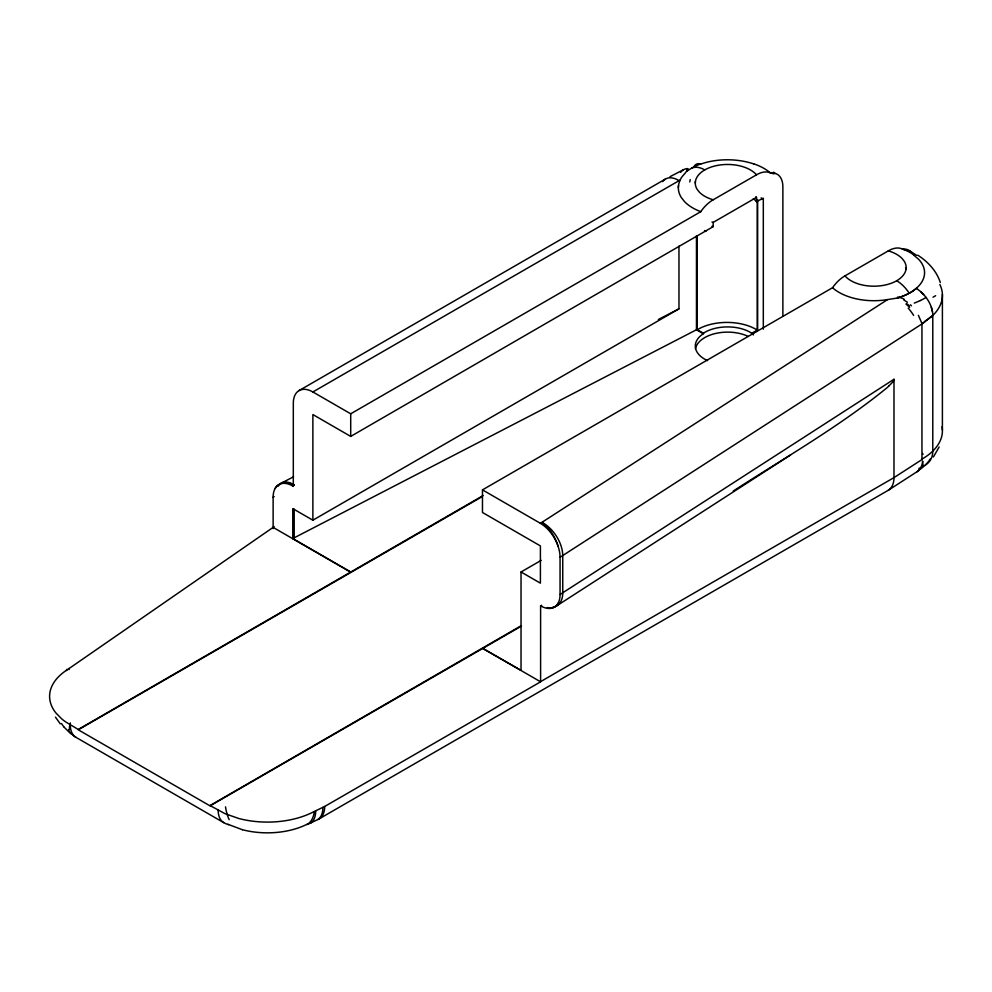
<?xml version="1.0" encoding="UTF-8"?>
<svg xmlns="http://www.w3.org/2000/svg" width="992" height="992" viewBox="0 0 992 992"><rect width="100%" height="100%" fill="white"/><g stroke="black" fill="none" stroke-linecap="round" stroke-linejoin="round"><path stroke-width="1.49" d="M541.682 605.269L540.603 605.889L540.603 681.64L893.978 477.623L922.027 459.532A1.761 0.955 -62.7 0 1 921.952 459.098L921.952 323.938L560.058 557.268L560.058 594.518A27.59 15.934 60 0 1 558.632 602.144L558.062 603.285A27.677 14.483 64.3 0 1 547.286 607.538M560.058 594.518L893.99 379.266L893.978 477.623A27.689 16.43 58.6 0 1 888.212 490.321L319.114 818.884L310.608 823.05A19.728 11.383 0 0 1 306.33 824.612A60.14 34.72 0 0 1 302.647 826.274A60.314 34.819 0 0 1 242.346 829.696M942.4 294.488L942.4 430.106M678.342 187.674L678.516 185.504M695.293 182.999L695.392 181.573M906.155 267.766L906.056 269.08M772.086 172.571L770.325 172.881A29.004 16.752 -60 0 0 757.206 174.418L713.186 199.789A29.078 16.79 -60 0 0 700.761 211.656L700.464 211.556A49.228 28.421 0 0 1 684.554 201.649L681.268 197.47A49.228 28.421 0 0 1 680.004 180.507C681.392 175.869 686.228 173.414 687.617 169.086M686.985 171.306L687.01 171.219A50.642 28.78 0.8 0 1 691.684 168.132A50.716 28.88 0.9 0 1 700.625 163.99A27.677 11.532 71.1 0 0 694.239 166.123M922.907 465.124L922.634 461.007A27.689 16.852 57.2 0 1 916.744 471.907L888.212 490.321M939.139 447.008L933.398 456.965M680.252 179.986L312.877 391.964A27.677 15.984 60 0 0 293.31 403.26L293.31 486.303L292.764 485.993L294.116 485.063M893.519 380.692L893.842 379.986A1.736 1.004 -60 0 0 893.99 379.266M926.292 320.428L930.918 316.882M889.204 385.739L888.522 386.372A66.613 38.452 -60 0 1 886.848 387.897C838.934 426.833 784.994 457.634 733.249 491.028M939.87 284.518A68.857 39.754 0 0 1 932.778 315.493L930.918 316.994M931.327 307.222L932.418 311.438A27.677 19.443 45.8 0 1 932.778 315.493L921.952 323.975L925.325 321.272M272.986 528.575A27.677 17.348 55.3 0 1 272.961 527.496L67.431 669.662A68.845 39.754 0 0 0 55.837 712.888L61.802 718.952A68.808 39.73 0 0 0 66.352 722.337L78.256 729.467L483.129 495.554M350.709 572L292.764 538.557L696.458 329.766L703.316 333.734A32.29 18.65 0 0 0 707.581 360.666M274.152 526.554L273.122 527.211L273.122 497.252L274.152 496.595M703.316 333.734L704.742 332.37A32.29 18.65 0 0 1 750.411 332.37L751.886 333.758A32.29 18.65 0 0 1 753.474 334.887M896.694 280.736A27.677 15.984 60 0 1 909.23 293.21L906.056 294.81A50.468 28.495 0.1 0 1 897.438 298.022L887.567 299.584L540.404 523.317L482.472 489.874L482.472 512.48L540.404 545.922L540.404 583.172L521.036 571.987L521.036 670.344L482.472 648.247L540.603 681.814L324.62 806.508L313.621 811.803A68.832 39.742 0 0 1 238.75 818.487L224.948 813.638L210.031 805.554L521.259 625.679M556.71 605.864L790.612 454.931M916.744 471.907L917.55 471.349A19.989 11.544 0 0 0 919.286 469.848A60.45 34.906 0 0 0 925.424 464.913L925.796 464.69A27.677 19.443 45.8 0 0 932.778 451.1A68.857 39.754 0 0 0 942.053 426.758M902.038 248.88A29.041 16.765 -60 0 0 888.262 250.902L844.242 276.297A29.041 16.765 -60 0 0 832.536 287.73L482.472 489.874M299.038 390.588L665.508 179.006M312.877 391.964L350.709 413.8L700.786 211.68M711.983 222.022A32.29 18.65 0 0 0 713.186 222.394L756.487 197.396A32.29 18.65 0 0 0 755.854 196.701M704.593 230.541A41.18 23.771 0 0 0 705.734 230.95L713.186 226.647L713.186 222.394M753.325 198.698A32.29 18.65 0 0 1 756.487 201.636L763.307 198.189L763.307 329.17M292.764 538.557L292.764 508.598L312.877 520.205L312.877 414.557L350.709 436.406L705.734 230.95M312.877 520.205L678.962 308.847L678.962 246.078M751.886 333.275L757.342 330.125L757.342 201.14M751.886 333.758L757.566 330.485L757.566 199.491M482.31 496.533L78.269 729.802L210.031 805.876L521.457 626.076M521.036 571.987L541.161 560.368M669.984 176.7L683.414 169.768M281.145 483.203L293.508 476.817M658.353 319.498L678.962 308.847M920.477 300.539L914.264 303.118M902.658 249.24L910.371 251.286L916.583 255.341M242.346 829.696L227.912 824.302M713.186 199.789L711.921 199.404A32.29 18.637 0 0 1 699.36 192.163L697.202 189.422A32.29 18.637 0 0 1 714.215 166.135A32.29 18.637 0 0 1 755.805 174.046L756.487 174.79M888.262 250.864L889.526 251.249A32.29 18.65 0 0 1 902.088 258.49L904.245 261.231A32.29 18.65 0 0 1 887.232 284.53A32.29 18.65 0 0 1 845.643 276.619L844.973 275.888M753.709 163.804L757.516 165.23A50.468 28.433 0.7 0 1 768.44 171.356L770.325 172.881M902.286 249.091L902.311 249.104A27.677 15.984 -60 0 1 911.326 252.29M903.724 299.919L907.432 302.238M218.017 810.154L218.153 810.241A27.677 15.984 -60 0 0 223.634 822.591A19.753 11.408 0 0 0 228.544 824.662M697.24 236.071L697.24 329.741L703.316 333.25M273.122 527.384L350.709 572.173M64.195 727.248L68.845 731.836A60.326 34.832 0 0 0 72.304 734.452A19.728 11.396 0 0 0 75.888 737.292L223.634 822.591M932.43 311.538L931.352 307.297A27.677 19.443 45.8 0 0 918.369 289.8L916.323 288.362A50.815 28.57 -0.2 0 1 912.975 290.879A50.666 28.532 0 0 1 897.45 297.984M913.471 254.894L918.666 259.334A50.753 28.532 -0.2 0 1 916.273 288.337A51.1 28.743 -0.1 0 1 912.962 290.867M917.724 255.155C927.892 261.64 936.547 270.89 940.329 282.522M832.561 287.754L832.772 287.94A49.228 28.421 0 0 0 887.567 299.584M921.097 292.045L923.626 294.55L922.448 293.322M910.433 304.78L911.474 305.834M64.034 727.062L63.575 726.491A60.326 34.832 0 0 1 61.504 723.515M926.044 297.426L922.944 299.224A32.401 22.494 26.5 0 1 920.402 300.452M60.276 723.85L55.478 717.166M918.381 315.332L921.952 323.479M921.618 322.549L921.866 323.194M552.767 607.203A27.677 16.839 57.2 0 0 562.749 593.005L562.749 555.756A27.677 16.839 57.2 0 0 542.116 522.499A27.677 14.483 64.3 0 1 558.062 546.208L558.632 548.006A27.59 15.934 60 0 1 560.058 557.268M775.112 173.526L773.785 172.385A31.831 8.234 -65.8 0 0 773.537 172.248M932.778 315.493L932.778 451.1A69.006 39.841 0 0 1 926.838 455.998L925.288 457.052A68.77 39.705 0 0 1 921.952 459.098M782.874 316.324L782.874 186.893A27.677 15.984 -60 0 0 771.491 172.93M756.487 197.396L756.487 201.636M696.458 235.774L696.458 329.766M350.709 413.8L350.709 436.406M294.202 509.107L294.202 537.565M908.213 308.128A28.818 12.76 47.6 0 1 913.644 315.382M906.006 304.135A27.826 20.72 38.8 0 1 909.639 307.359M906.502 303.478A27.59 22.084 37.7 0 1 909.304 305.858M897.524 297.129A17.806 17.794 -27.7 0 1 904.121 299.175M913.086 290.929A50.865 28.743 0.1 0 1 909.317 293.26M935.617 295.715A62.347 4.625 -20.8 0 1 933.001 297.216M926.119 320.354A17.918 11.048 5.1 0 1 925.139 321.172M662.668 181.598A27.689 15.537 61.4 0 1 678.962 180.606M893.618 380.804A18.538 10.701 -60 0 1 889.167 385.566M902.894 249.091A50.542 28.483 -0.1 0 1 913.694 254.795M700.736 164.089A50.468 28.371 0.7 0 1 753.622 163.891M687.332 169.099A13.578 4.241 -3.1 0 1 687.344 168.64M680.648 172.31A27.677 15.066 62.7 0 1 687.952 168.615M273.122 497.252A27.59 15.934 60 0 1 274.536 489.626L275.106 488.486A27.677 17.348 55.3 0 1 294.202 485.001A27.677 15.066 62.7 0 0 277.934 486.427M930.36 458.85A60.289 34.807 0 0 1 925.424 464.913M691.709 168.132A27.677 15.984 60 0 1 704.742 169.917M275.106 488.473A27.788 16.046 60 0 1 292.764 486.006M922.982 454.373A19.332 2.79 79.1 0 1 922.721 453.443M689.738 181.958A27.305 6.014 -85.2 0 1 690.221 179.614M923.44 465.471A27.429 13.826 31.3 0 1 918.877 468.46M540.404 523.342A27.788 16.046 60 0 1 558.074 546.208M558.074 603.297A27.788 16.046 60 0 1 540.603 605.876M69.043 669.538A27.677 17.348 55.3 0 1 69.006 668.459M75.888 737.292A27.677 15.984 -60 0 1 70.271 724.867M322.908 807.414A27.677 14.483 64.3 0 1 317.812 819.566M315.704 810.886A27.677 14.483 64.3 0 1 310.608 823.05M66.576 670.505A27.652 21.092 57.4 0 1 66.687 669.352M69.44 729.194A27.144 14.409 -41 0 1 70.42 722.932M229.177 819.665A27.367 10.379 88 0 1 225.506 806.843M314.241 812.299A27.652 15.959 72 0 1 306.9 824.513M324.731 806.446A27.677 15.984 60 0 1 319.114 818.884M772.086 173.03A30.107 8.953 86.7 0 1 772.954 173.836M774.306 173.513A19.766 4.278 -3 0 1 773.921 173.786M71.92 734.415A27.677 14.508 -47 0 1 68.659 729.678M697.24 329.741A41.18 23.771 0 0 1 757.342 330.125M705.734 231.421A41.18 23.771 0 0 1 704.593 231.012M761.174 197.83A41.18 23.771 0 0 1 762.253 198.797M695.466 348.837A32.29 18.65 0 0 1 715.43 333.498A32.29 18.65 0 0 1 748.278 336.449M713.186 226.647A32.29 18.65 0 0 1 711.983 226.275"/></g></svg>
